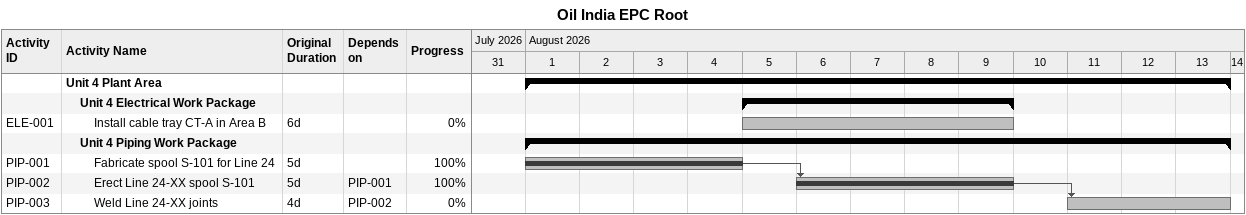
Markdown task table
Oil India EPC Root

| ID | Level | Task | Original duration | Start | Finish | Predecessors | % complete |
|---|---|---|---|---|---|---|---|
|  | 1 | **Unit 4 Plant Area** |  | 2026-08-01 | 2026-08-14 |  |  |
|  | 2 | **Unit 4 Electrical Work Package** |  | 2026-08-05 | 2026-08-10 |  |  |
| ELE-001 | 3 | Install cable tray CT-A in Area B | 6d | 2026-08-05 | 2026-08-10 |  | 0 |
|  | 2 | **Unit 4 Piping Work Package** |  | 2026-08-01 | 2026-08-14 |  |  |
| PIP-001 | 3 | Fabricate spool S-101 for Line 24 | 5d | 2026-08-01 | 2026-08-05 |  | 100 |
| PIP-002 | 3 | Erect Line 24-XX spool S-101 | 5d | 2026-08-06 | 2026-08-10 | PIP-001 | 100 |
| PIP-003 | 3 | Weld Line 24-XX joints | 4d | 2026-08-11 | 2026-08-14 | PIP-002 | 0 |
